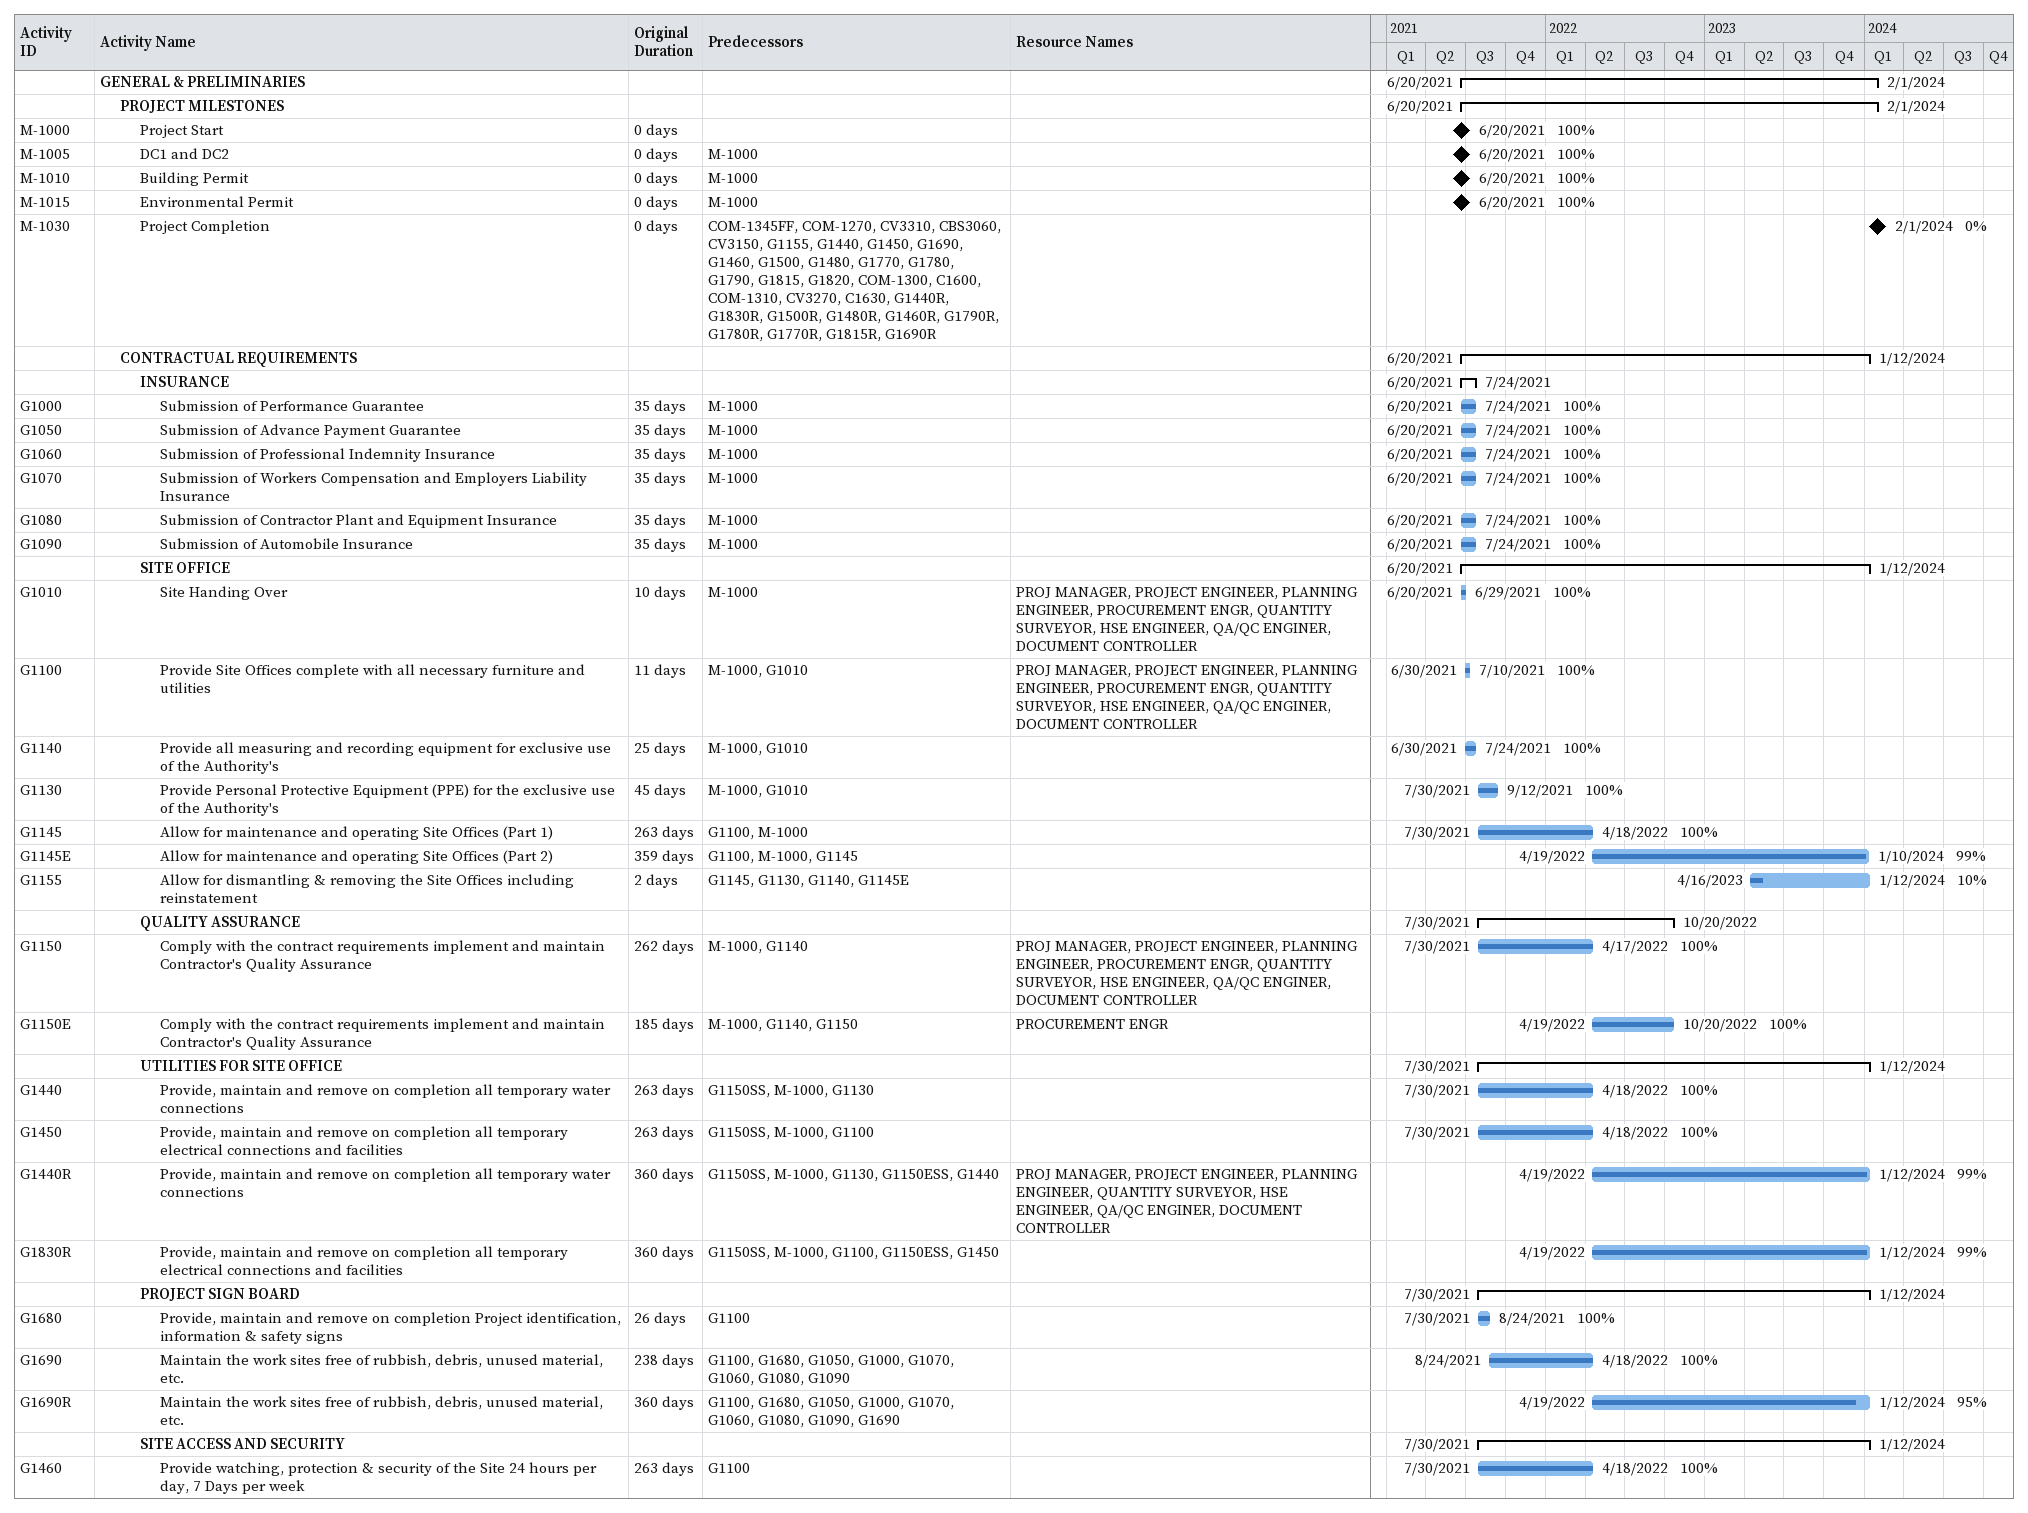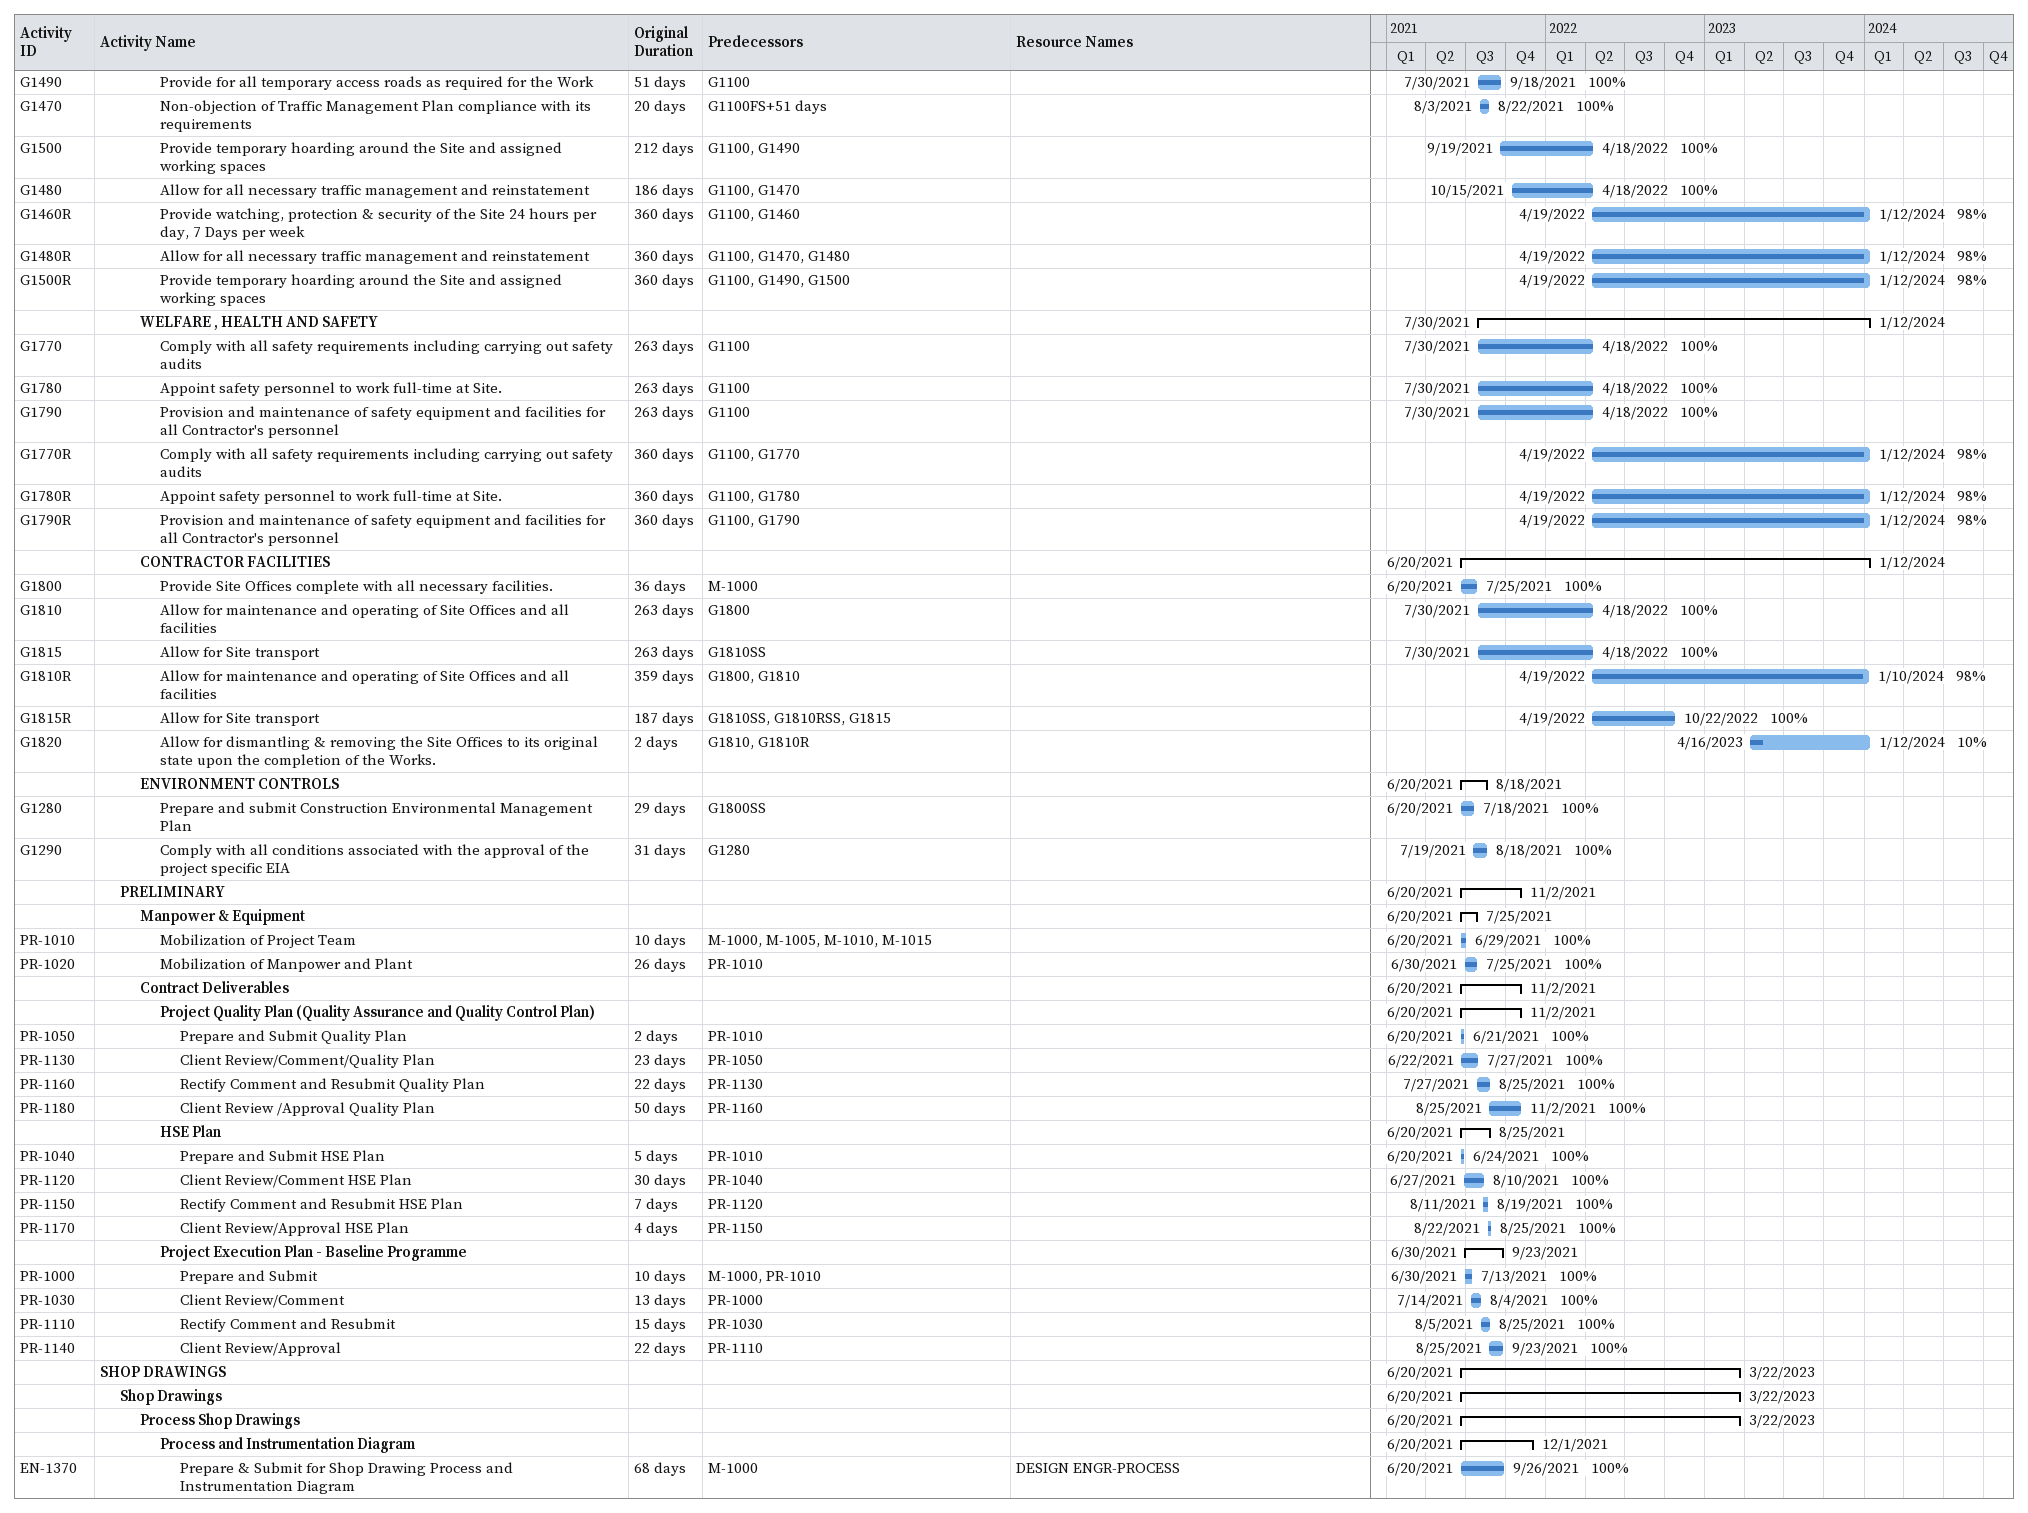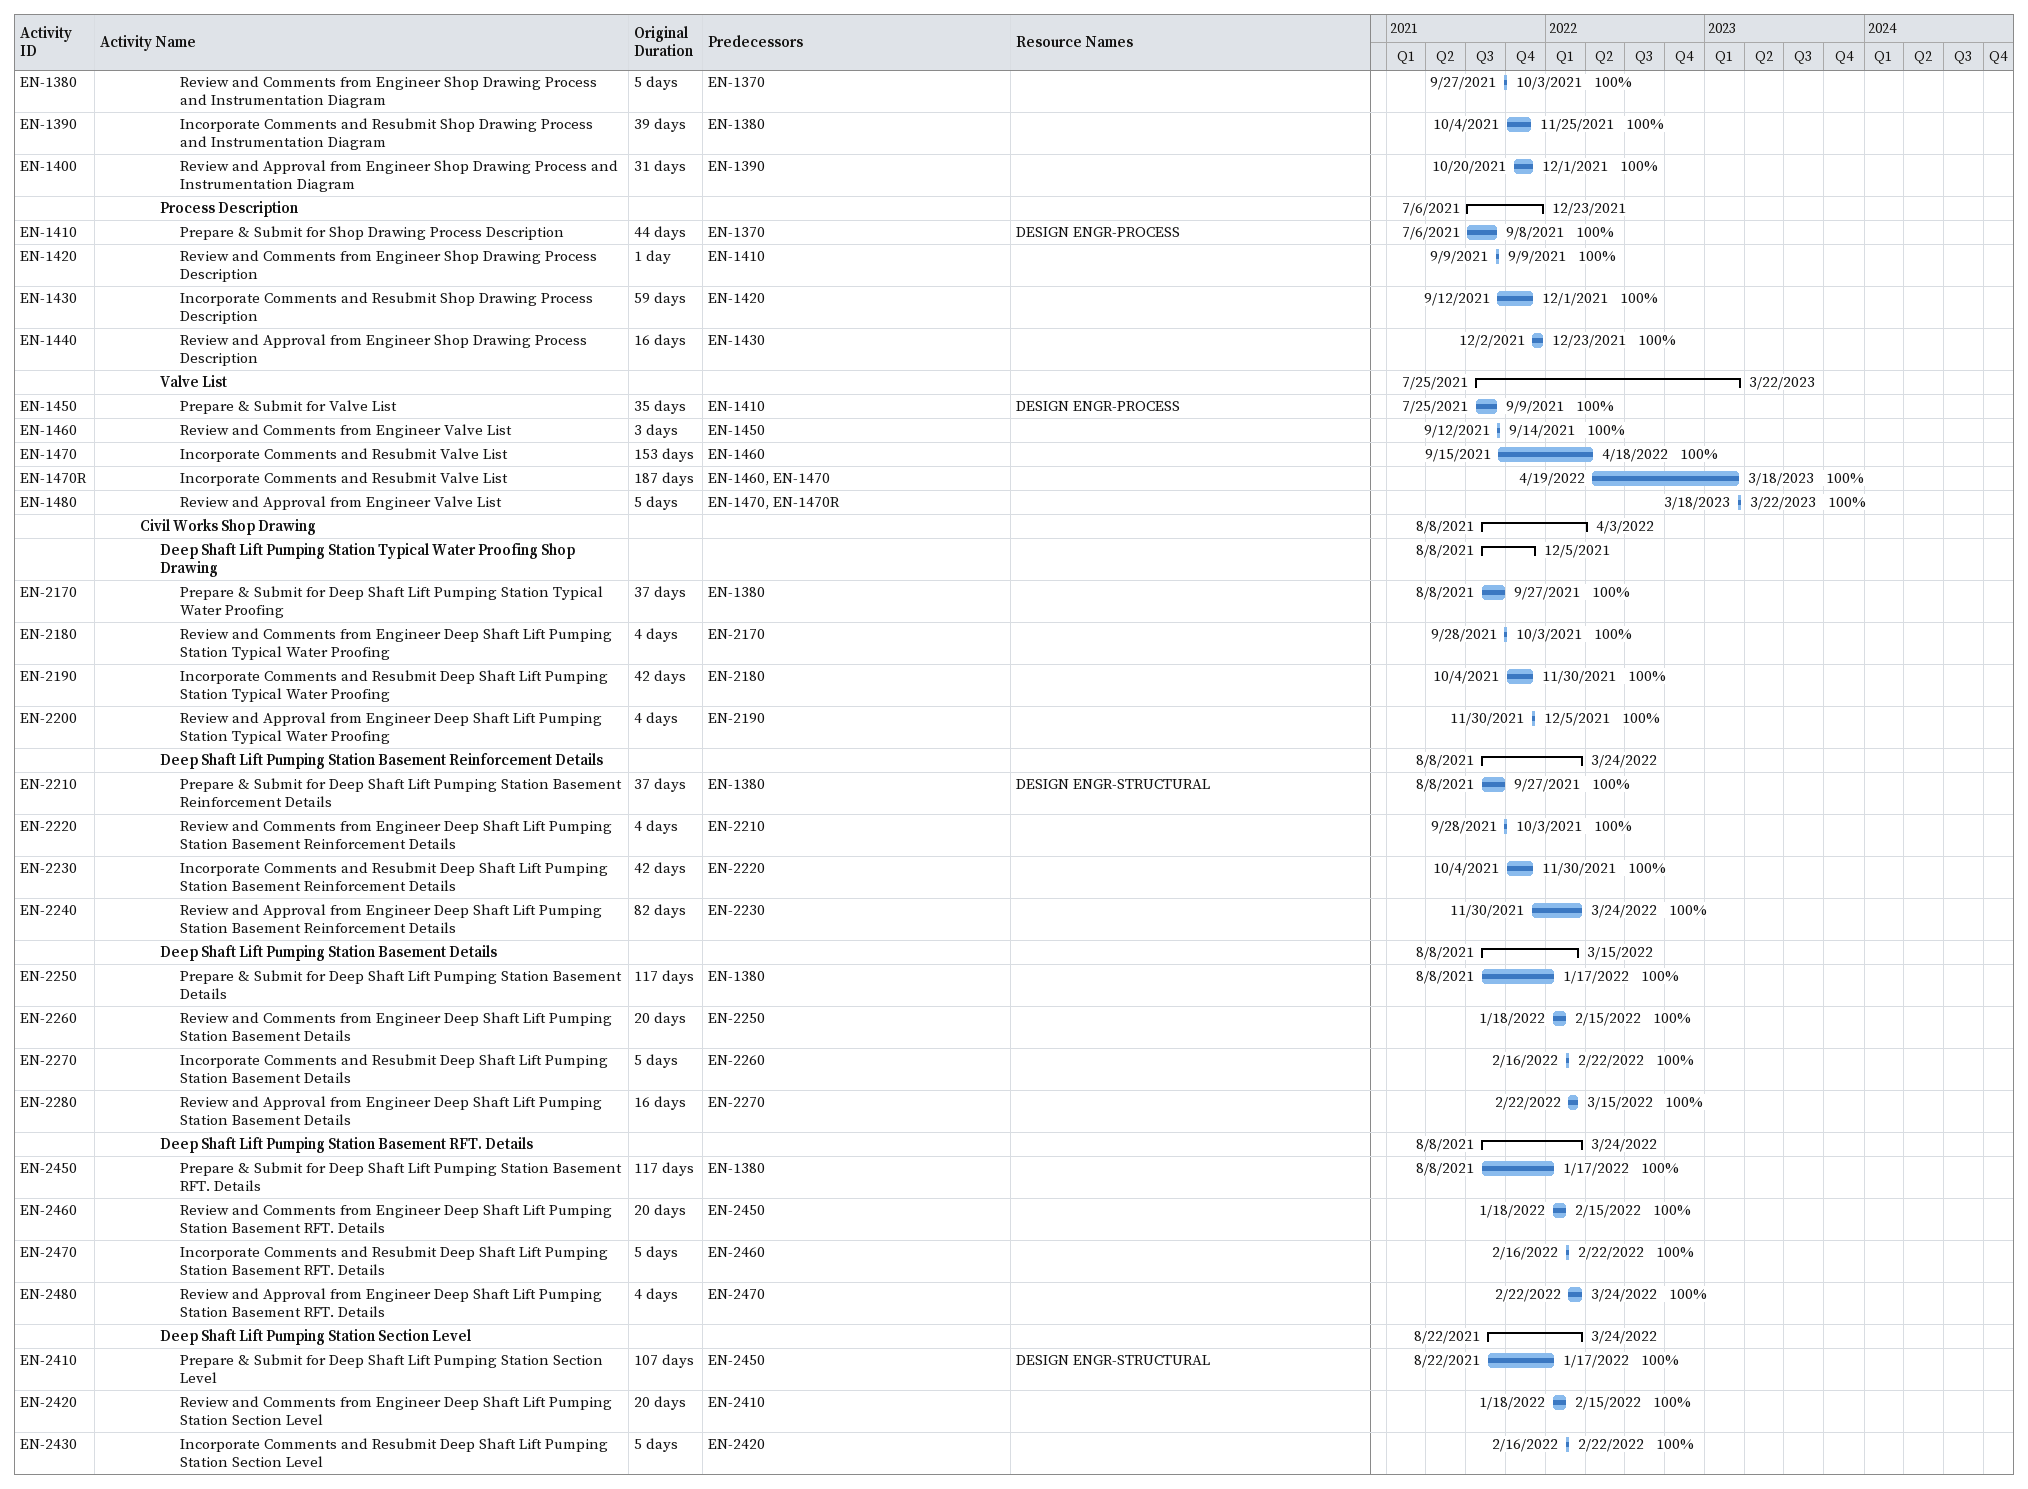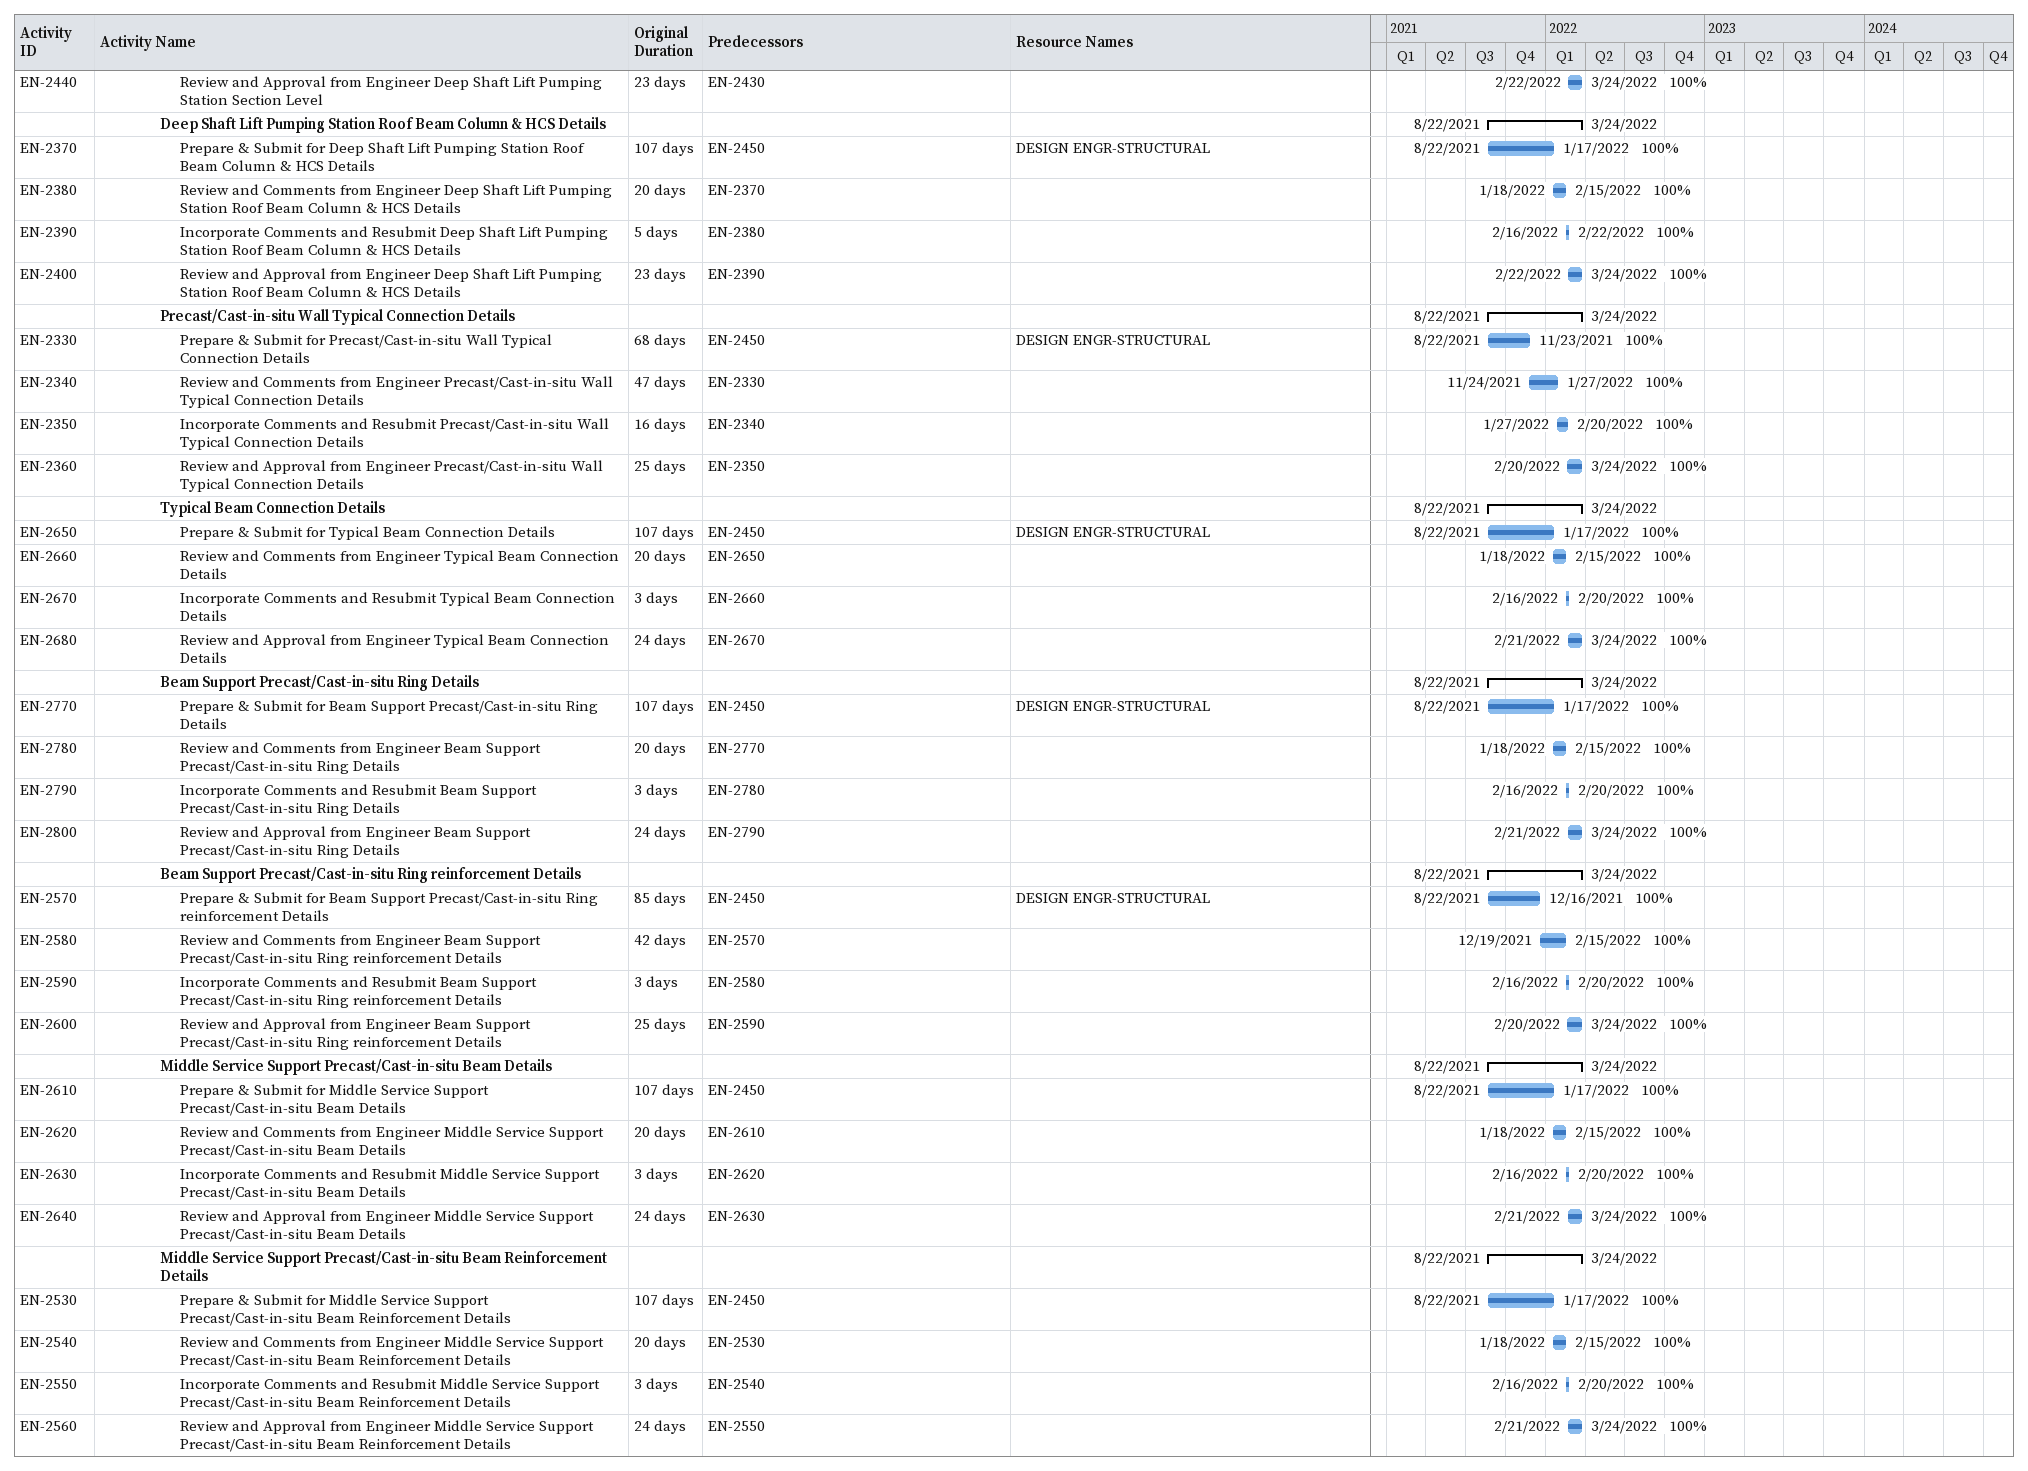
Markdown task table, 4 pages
| ID | Level | Task | Original duration | Start | Finish | Predecessors | Resources | % complete |
|---|---|---|---|---|---|---|---|---|
|  | 1 | **GENERAL & PRELIMINARIES** |  | 2021-06-20 | 2024-02-01 |  |  |  |
|  | 2 | **PROJECT MILESTONES** |  | 2021-06-20 | 2024-02-01 |  |  |  |
| M-1000 | 3 | Project Start | 0d | 2021-06-20 | 2021-06-20 |  |  | 100 |
| M-1005 | 3 | DC1 and DC2 | 0d | 2021-06-20 | 2021-06-20 | M-1000 |  | 100 |
| M-1010 | 3 | Building Permit | 0d | 2021-06-20 | 2021-06-20 | M-1000 |  | 100 |
| M-1015 | 3 | Environmental Permit | 0d | 2021-06-20 | 2021-06-20 | M-1000 |  | 100 |
| M-1030 | 3 | Project Completion | 0d | 2024-02-01 | 2024-02-01 | COM-1345FF, COM-1270, CV3310, CBS3060, CV3150, G1155, G1440, G1450, G1690, G1460, G1500, G1480, G1770, G1780, G1790, G1815, G1820, COM-1300, C1600, COM-1310, CV3270, C1630, G1440R, G1830R, G1500R, G1480R, G1460R, G1790R, G1780R, G1770R, G1815R, G1690R |  | 0 |
|  | 2 | **CONTRACTUAL REQUIREMENTS** |  | 2021-06-20 | 2024-01-12 |  |  |  |
|  | 3 | **INSURANCE** |  | 2021-06-20 | 2021-07-24 |  |  |  |
| G1000 | 4 | Submission of Performance Guarantee | 35d | 2021-06-20 | 2021-07-24 | M-1000 |  | 100 |
| G1050 | 4 | Submission of Advance Payment Guarantee | 35d | 2021-06-20 | 2021-07-24 | M-1000 |  | 100 |
| G1060 | 4 | Submission of Professional Indemnity Insurance | 35d | 2021-06-20 | 2021-07-24 | M-1000 |  | 100 |
| G1070 | 4 | Submission of Workers Compensation and Employers Liability Insurance | 35d | 2021-06-20 | 2021-07-24 | M-1000 |  | 100 |
| G1080 | 4 | Submission of Contractor Plant and Equipment Insurance | 35d | 2021-06-20 | 2021-07-24 | M-1000 |  | 100 |
| G1090 | 4 | Submission of Automobile Insurance | 35d | 2021-06-20 | 2021-07-24 | M-1000 |  | 100 |
|  | 3 | **SITE OFFICE** |  | 2021-06-20 | 2024-01-12 |  |  |  |
| G1010 | 4 | Site Handing Over | 10d | 2021-06-20 | 2021-06-29 | M-1000 | PROJ MANAGER, PROJECT ENGINEER, PLANNING ENGINEER, PROCUREMENT ENGR, QUANTITY SURVEYOR, HSE ENGINEER, QA/QC ENGINER, DOCUMENT CONTROLLER | 100 |
| G1100 | 4 | Provide Site Offices complete with all necessary furniture and utilities | 11d | 2021-06-30 | 2021-07-10 | M-1000, G1010 | PROJ MANAGER, PROJECT ENGINEER, PLANNING ENGINEER, PROCUREMENT ENGR, QUANTITY SURVEYOR, HSE ENGINEER, QA/QC ENGINER, DOCUMENT CONTROLLER | 100 |
| G1140 | 4 | Provide all measuring and recording equipment for exclusive use of the Authority's | 25d | 2021-06-30 | 2021-07-24 | M-1000, G1010 |  | 100 |
| G1130 | 4 | Provide Personal Protective Equipment (PPE) for the exclusive use of the Authority's | 45d | 2021-07-30 | 2021-09-12 | M-1000, G1010 |  | 100 |
| G1145 | 4 | Allow for maintenance and operating Site Offices (Part 1) | 263d | 2021-07-30 | 2022-04-18 | G1100, M-1000 |  | 100 |
| G1145E | 4 | Allow for maintenance and operating Site Offices (Part 2) | 359d | 2022-04-19 | 2024-01-10 | G1100, M-1000, G1145 |  | 99 |
| G1155 | 4 | Allow for dismantling & removing the Site Offices including reinstatement | 2d | 2023-04-16 | 2024-01-12 | G1145, G1130, G1140, G1145E |  | 10 |
|  | 3 | **QUALITY ASSURANCE** |  | 2021-07-30 | 2022-10-20 |  |  |  |
| G1150 | 4 | Comply with the contract requirements implement and maintain Contractor's Quality Assurance | 262d | 2021-07-30 | 2022-04-17 | M-1000, G1140 | PROJ MANAGER, PROJECT ENGINEER, PLANNING ENGINEER, PROCUREMENT ENGR, QUANTITY SURVEYOR, HSE ENGINEER, QA/QC ENGINER, DOCUMENT CONTROLLER | 100 |
| G1150E | 4 | Comply with the contract requirements implement and maintain Contractor's Quality Assurance | 185d | 2022-04-19 | 2022-10-20 | M-1000, G1140, G1150 | PROCUREMENT ENGR | 100 |
|  | 3 | **UTILITIES FOR SITE OFFICE** |  | 2021-07-30 | 2024-01-12 |  |  |  |
| G1440 | 4 | Provide, maintain and remove on completion all temporary water connections | 263d | 2021-07-30 | 2022-04-18 | G1150SS, M-1000, G1130 |  | 100 |
| G1450 | 4 | Provide, maintain and remove on completion all temporary electrical connections and facilities | 263d | 2021-07-30 | 2022-04-18 | G1150SS, M-1000, G1100 |  | 100 |
| G1440R | 4 | Provide, maintain and remove on completion all temporary water connections | 360d | 2022-04-19 | 2024-01-12 | G1150SS, M-1000, G1130, G1150ESS, G1440 | PROJ MANAGER, PROJECT ENGINEER, PLANNING ENGINEER, QUANTITY SURVEYOR, HSE ENGINEER, QA/QC ENGINER, DOCUMENT CONTROLLER | 99 |
| G1830R | 4 | Provide, maintain and remove on completion all temporary electrical connections and facilities | 360d | 2022-04-19 | 2024-01-12 | G1150SS, M-1000, G1100, G1150ESS, G1450 |  | 99 |
|  | 3 | **PROJECT SIGN BOARD** |  | 2021-07-30 | 2024-01-12 |  |  |  |
| G1680 | 4 | Provide, maintain and remove on completion Project identification, information & safety signs | 26d | 2021-07-30 | 2021-08-24 | G1100 |  | 100 |
| G1690 | 4 | Maintain the work sites free of rubbish, debris, unused material, etc. | 238d | 2021-08-24 | 2022-04-18 | G1100, G1680, G1050, G1000, G1070, G1060, G1080, G1090 |  | 100 |
| G1690R | 4 | Maintain the work sites free of rubbish, debris, unused material, etc. | 360d | 2022-04-19 | 2024-01-12 | G1100, G1680, G1050, G1000, G1070, G1060, G1080, G1090, G1690 |  | 95 |
|  | 3 | **SITE ACCESS AND SECURITY** |  | 2021-07-30 | 2024-01-12 |  |  |  |
| G1460 | 4 | Provide watching, protection & security of the Site 24 hours per day, 7 Days per week | 263d | 2021-07-30 | 2022-04-18 | G1100 |  | 100 |
| G1490 | 4 | Provide for all temporary access roads as required for the Work | 51d | 2021-07-30 | 2021-09-18 | G1100 |  | 100 |
| G1470 | 4 | Non-objection of Traffic Management Plan compliance with its requirements | 20d | 2021-08-03 | 2021-08-22 | G1100FS+51d |  | 100 |
| G1500 | 4 | Provide temporary hoarding around the Site and assigned working spaces | 212d | 2021-09-19 | 2022-04-18 | G1100, G1490 |  | 100 |
| G1480 | 4 | Allow for all necessary traffic management and reinstatement | 186d | 2021-10-15 | 2022-04-18 | G1100, G1470 |  | 100 |
| G1460R | 4 | Provide watching, protection & security of the Site 24 hours per day, 7 Days per week | 360d | 2022-04-19 | 2024-01-12 | G1100, G1460 |  | 98 |
| G1480R | 4 | Allow for all necessary traffic management and reinstatement | 360d | 2022-04-19 | 2024-01-12 | G1100, G1470, G1480 |  | 98 |
| G1500R | 4 | Provide temporary hoarding around the Site and assigned working spaces | 360d | 2022-04-19 | 2024-01-12 | G1100, G1490, G1500 |  | 98 |
|  | 3 | **WELFARE , HEALTH AND SAFETY** |  | 2021-07-30 | 2024-01-12 |  |  |  |
| G1770 | 4 | Comply with all safety requirements including carrying out safety audits | 263d | 2021-07-30 | 2022-04-18 | G1100 |  | 100 |
| G1780 | 4 | Appoint safety personnel to work full-time at Site. | 263d | 2021-07-30 | 2022-04-18 | G1100 |  | 100 |
| G1790 | 4 | Provision and maintenance of safety equipment and facilities for all Contractor's personnel | 263d | 2021-07-30 | 2022-04-18 | G1100 |  | 100 |
| G1770R | 4 | Comply with all safety requirements including carrying out safety audits | 360d | 2022-04-19 | 2024-01-12 | G1100, G1770 |  | 98 |
| G1780R | 4 | Appoint safety personnel to work full-time at Site. | 360d | 2022-04-19 | 2024-01-12 | G1100, G1780 |  | 98 |
| G1790R | 4 | Provision and maintenance of safety equipment and facilities for all Contractor's personnel | 360d | 2022-04-19 | 2024-01-12 | G1100, G1790 |  | 98 |
|  | 3 | **CONTRACTOR FACILITIES** |  | 2021-06-20 | 2024-01-12 |  |  |  |
| G1800 | 4 | Provide Site Offices complete with all necessary facilities. | 36d | 2021-06-20 | 2021-07-25 | M-1000 |  | 100 |
| G1810 | 4 | Allow for maintenance and operating of Site Offices and all facilities | 263d | 2021-07-30 | 2022-04-18 | G1800 |  | 100 |
| G1815 | 4 | Allow for Site transport | 263d | 2021-07-30 | 2022-04-18 | G1810SS |  | 100 |
| G1810R | 4 | Allow for maintenance and operating of Site Offices and all facilities | 359d | 2022-04-19 | 2024-01-10 | G1800, G1810 |  | 98 |
| G1815R | 4 | Allow for Site transport | 187d | 2022-04-19 | 2022-10-22 | G1810SS, G1810RSS, G1815 |  | 100 |
| G1820 | 4 | Allow for dismantling & removing the Site Offices to its original state upon the completion of the Works. | 2d | 2023-04-16 | 2024-01-12 | G1810, G1810R |  | 10 |
|  | 3 | **ENVIRONMENT CONTROLS** |  | 2021-06-20 | 2021-08-18 |  |  |  |
| G1280 | 4 | Prepare and submit Construction Environmental Management Plan | 29d | 2021-06-20 | 2021-07-18 | G1800SS |  | 100 |
| G1290 | 4 | Comply with all conditions associated with the approval of the project specific EIA | 31d | 2021-07-19 | 2021-08-18 | G1280 |  | 100 |
|  | 2 | **PRELIMINARY** |  | 2021-06-20 | 2021-11-02 |  |  |  |
|  | 3 | **Manpower & Equipment** |  | 2021-06-20 | 2021-07-25 |  |  |  |
| PR-1010 | 4 | Mobilization of Project Team | 10d | 2021-06-20 | 2021-06-29 | M-1000, M-1005, M-1010, M-1015 |  | 100 |
| PR-1020 | 4 | Mobilization of Manpower and Plant | 26d | 2021-06-30 | 2021-07-25 | PR-1010 |  | 100 |
|  | 3 | **Contract Deliverables** |  | 2021-06-20 | 2021-11-02 |  |  |  |
|  | 4 | **Project Quality Plan (Quality Assurance and Quality Control Plan)** |  | 2021-06-20 | 2021-11-02 |  |  |  |
| PR-1050 | 5 | Prepare and Submit Quality Plan | 2d | 2021-06-20 | 2021-06-21 | PR-1010 |  | 100 |
| PR-1130 | 5 | Client Review/Comment/Quality Plan | 23d | 2021-06-22 | 2021-07-27 | PR-1050 |  | 100 |
| PR-1160 | 5 | Rectify Comment and Resubmit Quality Plan | 22d | 2021-07-27 | 2021-08-25 | PR-1130 |  | 100 |
| PR-1180 | 5 | Client Review /Approval Quality Plan | 50d | 2021-08-25 | 2021-11-02 | PR-1160 |  | 100 |
|  | 4 | **HSE Plan** |  | 2021-06-20 | 2021-08-25 |  |  |  |
| PR-1040 | 5 | Prepare and Submit HSE Plan | 5d | 2021-06-20 | 2021-06-24 | PR-1010 |  | 100 |
| PR-1120 | 5 | Client Review/Comment HSE Plan | 30d | 2021-06-27 | 2021-08-10 | PR-1040 |  | 100 |
| PR-1150 | 5 | Rectify Comment and Resubmit HSE Plan | 7d | 2021-08-11 | 2021-08-19 | PR-1120 |  | 100 |
| PR-1170 | 5 | Client Review/Approval HSE Plan | 4d | 2021-08-22 | 2021-08-25 | PR-1150 |  | 100 |
|  | 4 | **Project Execution Plan - Baseline Programme** |  | 2021-06-30 | 2021-09-23 |  |  |  |
| PR-1000 | 5 | Prepare and Submit | 10d | 2021-06-30 | 2021-07-13 | M-1000, PR-1010 |  | 100 |
| PR-1030 | 5 | Client Review/Comment | 13d | 2021-07-14 | 2021-08-04 | PR-1000 |  | 100 |
| PR-1110 | 5 | Rectify Comment and Resubmit | 15d | 2021-08-05 | 2021-08-25 | PR-1030 |  | 100 |
| PR-1140 | 5 | Client Review/Approval | 22d | 2021-08-25 | 2021-09-23 | PR-1110 |  | 100 |
|  | 1 | **SHOP DRAWINGS** |  | 2021-06-20 | 2023-03-22 |  |  |  |
|  | 2 | **Shop Drawings** |  | 2021-06-20 | 2023-03-22 |  |  |  |
|  | 3 | **Process Shop Drawings** |  | 2021-06-20 | 2023-03-22 |  |  |  |
|  | 4 | **Process and Instrumentation Diagram** |  | 2021-06-20 | 2021-12-01 |  |  |  |
| EN-1370 | 5 | Prepare & Submit for Shop Drawing Process and Instrumentation Diagram | 68d | 2021-06-20 | 2021-09-26 | M-1000 | DESIGN ENGR-PROCESS | 100 |
| EN-1380 | 5 | Review and Comments from Engineer Shop Drawing Process and Instrumentation Diagram | 5d | 2021-09-27 | 2021-10-03 | EN-1370 |  | 100 |
| EN-1390 | 5 | Incorporate Comments and Resubmit Shop Drawing Process and Instrumentation Diagram | 39d | 2021-10-04 | 2021-11-25 | EN-1380 |  | 100 |
| EN-1400 | 5 | Review and Approval from Engineer Shop Drawing Process and Instrumentation Diagram | 31d | 2021-10-20 | 2021-12-01 | EN-1390 |  | 100 |
|  | 4 | **Process Description** |  | 2021-07-06 | 2021-12-23 |  |  |  |
| EN-1410 | 5 | Prepare & Submit for Shop Drawing Process Description | 44d | 2021-07-06 | 2021-09-08 | EN-1370 | DESIGN ENGR-PROCESS | 100 |
| EN-1420 | 5 | Review and Comments from Engineer Shop Drawing Process Description | 1d | 2021-09-09 | 2021-09-09 | EN-1410 |  | 100 |
| EN-1430 | 5 | Incorporate Comments and Resubmit Shop Drawing Process Description | 59d | 2021-09-12 | 2021-12-01 | EN-1420 |  | 100 |
| EN-1440 | 5 | Review and Approval from Engineer Shop Drawing Process Description | 16d | 2021-12-02 | 2021-12-23 | EN-1430 |  | 100 |
|  | 4 | **Valve List** |  | 2021-07-25 | 2023-03-22 |  |  |  |
| EN-1450 | 5 | Prepare & Submit for Valve List | 35d | 2021-07-25 | 2021-09-09 | EN-1410 | DESIGN ENGR-PROCESS | 100 |
| EN-1460 | 5 | Review and Comments from Engineer Valve List | 3d | 2021-09-12 | 2021-09-14 | EN-1450 |  | 100 |
| EN-1470 | 5 | Incorporate Comments and Resubmit Valve List | 153d | 2021-09-15 | 2022-04-18 | EN-1460 |  | 100 |
| EN-1470R | 5 | Incorporate Comments and Resubmit Valve List | 187d | 2022-04-19 | 2023-03-18 | EN-1460, EN-1470 |  | 100 |
| EN-1480 | 5 | Review and Approval from Engineer Valve List | 5d | 2023-03-18 | 2023-03-22 | EN-1470, EN-1470R |  | 100 |
|  | 3 | **Civil Works Shop Drawing** |  | 2021-08-08 | 2022-04-03 |  |  |  |
|  | 4 | **Deep Shaft Lift Pumping Station Typical Water Proofing Shop Drawing** |  | 2021-08-08 | 2021-12-05 |  |  |  |
| EN-2170 | 5 | Prepare & Submit for Deep Shaft Lift Pumping Station Typical Water Proofing | 37d | 2021-08-08 | 2021-09-27 | EN-1380 |  | 100 |
| EN-2180 | 5 | Review and Comments from Engineer Deep Shaft Lift Pumping Station Typical Water Proofing | 4d | 2021-09-28 | 2021-10-03 | EN-2170 |  | 100 |
| EN-2190 | 5 | Incorporate Comments and Resubmit Deep Shaft Lift Pumping Station Typical Water Proofing | 42d | 2021-10-04 | 2021-11-30 | EN-2180 |  | 100 |
| EN-2200 | 5 | Review and Approval from Engineer Deep Shaft Lift Pumping Station Typical Water Proofing | 4d | 2021-11-30 | 2021-12-05 | EN-2190 |  | 100 |
|  | 4 | **Deep Shaft Lift Pumping Station Basement Reinforcement Details** |  | 2021-08-08 | 2022-03-24 |  |  |  |
| EN-2210 | 5 | Prepare & Submit for Deep Shaft Lift Pumping Station Basement Reinforcement Details | 37d | 2021-08-08 | 2021-09-27 | EN-1380 | DESIGN ENGR-STRUCTURAL | 100 |
| EN-2220 | 5 | Review and Comments from Engineer Deep Shaft Lift Pumping Station Basement Reinforcement Details | 4d | 2021-09-28 | 2021-10-03 | EN-2210 |  | 100 |
| EN-2230 | 5 | Incorporate Comments and Resubmit Deep Shaft Lift Pumping Station Basement Reinforcement Details | 42d | 2021-10-04 | 2021-11-30 | EN-2220 |  | 100 |
| EN-2240 | 5 | Review and Approval from Engineer Deep Shaft Lift Pumping Station Basement Reinforcement Details | 82d | 2021-11-30 | 2022-03-24 | EN-2230 |  | 100 |
|  | 4 | **Deep Shaft Lift Pumping Station Basement Details** |  | 2021-08-08 | 2022-03-15 |  |  |  |
| EN-2250 | 5 | Prepare & Submit for Deep Shaft Lift Pumping Station Basement Details | 117d | 2021-08-08 | 2022-01-17 | EN-1380 |  | 100 |
| EN-2260 | 5 | Review and Comments from Engineer Deep Shaft Lift Pumping Station Basement Details | 20d | 2022-01-18 | 2022-02-15 | EN-2250 |  | 100 |
| EN-2270 | 5 | Incorporate Comments and Resubmit Deep Shaft Lift Pumping Station Basement Details | 5d | 2022-02-16 | 2022-02-22 | EN-2260 |  | 100 |
| EN-2280 | 5 | Review and Approval from Engineer Deep Shaft Lift Pumping Station Basement Details | 16d | 2022-02-22 | 2022-03-15 | EN-2270 |  | 100 |
|  | 4 | **Deep Shaft Lift Pumping Station Basement RFT. Details** |  | 2021-08-08 | 2022-03-24 |  |  |  |
| EN-2450 | 5 | Prepare & Submit for Deep Shaft Lift Pumping Station Basement RFT. Details | 117d | 2021-08-08 | 2022-01-17 | EN-1380 |  | 100 |
| EN-2460 | 5 | Review and Comments from Engineer Deep Shaft Lift Pumping Station Basement RFT. Details | 20d | 2022-01-18 | 2022-02-15 | EN-2450 |  | 100 |
| EN-2470 | 5 | Incorporate Comments and Resubmit Deep Shaft Lift Pumping Station Basement RFT. Details | 5d | 2022-02-16 | 2022-02-22 | EN-2460 |  | 100 |
| EN-2480 | 5 | Review and Approval from Engineer Deep Shaft Lift Pumping Station Basement RFT. Details | 4d | 2022-02-22 | 2022-03-24 | EN-2470 |  | 100 |
|  | 4 | **Deep Shaft Lift Pumping Station Section Level** |  | 2021-08-22 | 2022-03-24 |  |  |  |
| EN-2410 | 5 | Prepare & Submit for Deep Shaft Lift Pumping Station Section Level | 107d | 2021-08-22 | 2022-01-17 | EN-2450 | DESIGN ENGR-STRUCTURAL | 100 |
| EN-2420 | 5 | Review and Comments from Engineer Deep Shaft Lift Pumping Station Section Level | 20d | 2022-01-18 | 2022-02-15 | EN-2410 |  | 100 |
| EN-2430 | 5 | Incorporate Comments and Resubmit Deep Shaft Lift Pumping Station Section Level | 5d | 2022-02-16 | 2022-02-22 | EN-2420 |  | 100 |
| EN-2440 | 5 | Review and Approval from Engineer Deep Shaft Lift Pumping Station Section Level | 23d | 2022-02-22 | 2022-03-24 | EN-2430 |  | 100 |
|  | 4 | **Deep Shaft Lift Pumping Station Roof Beam Column & HCS Details** |  | 2021-08-22 | 2022-03-24 |  |  |  |
| EN-2370 | 5 | Prepare & Submit for Deep Shaft Lift Pumping Station Roof Beam Column & HCS Details | 107d | 2021-08-22 | 2022-01-17 | EN-2450 | DESIGN ENGR-STRUCTURAL | 100 |
| EN-2380 | 5 | Review and Comments from Engineer Deep Shaft Lift Pumping Station Roof Beam Column & HCS Details | 20d | 2022-01-18 | 2022-02-15 | EN-2370 |  | 100 |
| EN-2390 | 5 | Incorporate Comments and Resubmit Deep Shaft Lift Pumping Station Roof Beam Column & HCS Details | 5d | 2022-02-16 | 2022-02-22 | EN-2380 |  | 100 |
| EN-2400 | 5 | Review and Approval from Engineer Deep Shaft Lift Pumping Station Roof Beam Column & HCS Details | 23d | 2022-02-22 | 2022-03-24 | EN-2390 |  | 100 |
|  | 4 | **Precast/Cast-in-situ Wall Typical Connection Details** |  | 2021-08-22 | 2022-03-24 |  |  |  |
| EN-2330 | 5 | Prepare & Submit for Precast/Cast-in-situ Wall Typical Connection Details | 68d | 2021-08-22 | 2021-11-23 | EN-2450 | DESIGN ENGR-STRUCTURAL | 100 |
| EN-2340 | 5 | Review and Comments from Engineer Precast/Cast-in-situ Wall Typical Connection Details | 47d | 2021-11-24 | 2022-01-27 | EN-2330 |  | 100 |
| EN-2350 | 5 | Incorporate Comments and Resubmit Precast/Cast-in-situ Wall Typical Connection Details | 16d | 2022-01-27 | 2022-02-20 | EN-2340 |  | 100 |
| EN-2360 | 5 | Review and Approval from Engineer Precast/Cast-in-situ Wall Typical Connection Details | 25d | 2022-02-20 | 2022-03-24 | EN-2350 |  | 100 |
|  | 4 | **Typical Beam Connection Details** |  | 2021-08-22 | 2022-03-24 |  |  |  |
| EN-2650 | 5 | Prepare & Submit for Typical Beam Connection Details | 107d | 2021-08-22 | 2022-01-17 | EN-2450 | DESIGN ENGR-STRUCTURAL | 100 |
| EN-2660 | 5 | Review and Comments from Engineer Typical Beam Connection Details | 20d | 2022-01-18 | 2022-02-15 | EN-2650 |  | 100 |
| EN-2670 | 5 | Incorporate Comments and Resubmit Typical Beam Connection Details | 3d | 2022-02-16 | 2022-02-20 | EN-2660 |  | 100 |
| EN-2680 | 5 | Review and Approval from Engineer Typical Beam Connection Details | 24d | 2022-02-21 | 2022-03-24 | EN-2670 |  | 100 |
|  | 4 | **Beam Support Precast/Cast-in-situ Ring Details** |  | 2021-08-22 | 2022-03-24 |  |  |  |
| EN-2770 | 5 | Prepare & Submit for Beam Support Precast/Cast-in-situ Ring Details | 107d | 2021-08-22 | 2022-01-17 | EN-2450 | DESIGN ENGR-STRUCTURAL | 100 |
| EN-2780 | 5 | Review and Comments from Engineer Beam Support Precast/Cast-in-situ Ring Details | 20d | 2022-01-18 | 2022-02-15 | EN-2770 |  | 100 |
| EN-2790 | 5 | Incorporate Comments and Resubmit Beam Support Precast/Cast-in-situ Ring Details | 3d | 2022-02-16 | 2022-02-20 | EN-2780 |  | 100 |
| EN-2800 | 5 | Review and Approval from Engineer Beam Support Precast/Cast-in-situ Ring Details | 24d | 2022-02-21 | 2022-03-24 | EN-2790 |  | 100 |
|  | 4 | **Beam Support Precast/Cast-in-situ Ring reinforcement Details** |  | 2021-08-22 | 2022-03-24 |  |  |  |
| EN-2570 | 5 | Prepare & Submit for Beam Support Precast/Cast-in-situ Ring reinforcement Details | 85d | 2021-08-22 | 2021-12-16 | EN-2450 | DESIGN ENGR-STRUCTURAL | 100 |
| EN-2580 | 5 | Review and Comments from Engineer Beam Support Precast/Cast-in-situ Ring reinforcement Details | 42d | 2021-12-19 | 2022-02-15 | EN-2570 |  | 100 |
| EN-2590 | 5 | Incorporate Comments and Resubmit Beam Support Precast/Cast-in-situ Ring reinforcement Details | 3d | 2022-02-16 | 2022-02-20 | EN-2580 |  | 100 |
| EN-2600 | 5 | Review and Approval from Engineer Beam Support Precast/Cast-in-situ Ring reinforcement Details | 25d | 2022-02-20 | 2022-03-24 | EN-2590 |  | 100 |
|  | 4 | **Middle Service Support Precast/Cast-in-situ Beam Details** |  | 2021-08-22 | 2022-03-24 |  |  |  |
| EN-2610 | 5 | Prepare & Submit for Middle Service Support Precast/Cast-in-situ Beam Details | 107d | 2021-08-22 | 2022-01-17 | EN-2450 |  | 100 |
| EN-2620 | 5 | Review and Comments from Engineer Middle Service Support Precast/Cast-in-situ Beam Details | 20d | 2022-01-18 | 2022-02-15 | EN-2610 |  | 100 |
| EN-2630 | 5 | Incorporate Comments and Resubmit Middle Service Support Precast/Cast-in-situ Beam Details | 3d | 2022-02-16 | 2022-02-20 | EN-2620 |  | 100 |
| EN-2640 | 5 | Review and Approval from Engineer Middle Service Support Precast/Cast-in-situ Beam Details | 24d | 2022-02-21 | 2022-03-24 | EN-2630 |  | 100 |
|  | 4 | **Middle Service Support Precast/Cast-in-situ Beam Reinforcement Details** |  | 2021-08-22 | 2022-03-24 |  |  |  |
| EN-2530 | 5 | Prepare & Submit for Middle Service Support Precast/Cast-in-situ Beam Reinforcement Details | 107d | 2021-08-22 | 2022-01-17 | EN-2450 |  | 100 |
| EN-2540 | 5 | Review and Comments from Engineer Middle Service Support Precast/Cast-in-situ Beam Reinforcement Details | 20d | 2022-01-18 | 2022-02-15 | EN-2530 |  | 100 |
| EN-2550 | 5 | Incorporate Comments and Resubmit Middle Service Support Precast/Cast-in-situ Beam Reinforcement Details | 3d | 2022-02-16 | 2022-02-20 | EN-2540 |  | 100 |
| EN-2560 | 5 | Review and Approval from Engineer Middle Service Support Precast/Cast-in-situ Beam Reinforcement Details | 24d | 2022-02-21 | 2022-03-24 | EN-2550 |  | 100 |
